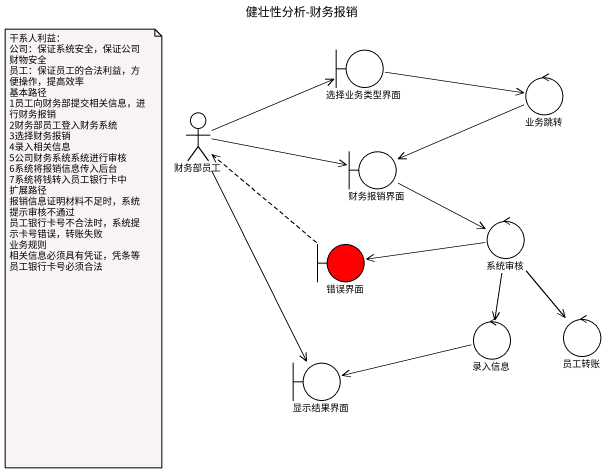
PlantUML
@startuml
title 健壮性分析-财务报销
boundary 选择业务类型界面
control 业务跳转
actor 财务部员工
boundary 财务报销界面
boundary 错误界面 #FF0000
control 系统审核
control 录入信息
control 员工转账
boundary 显示结果界面
选择业务类型界面 -right-> 业务跳转
业务跳转 -left-> 财务报销界面
财务部员工 -right-> 选择业务类型界面
财务部员工 -right-> 财务报销界面
财务部员工 --> 显示结果界面
财务报销界面 -right-> 系统审核
错误界面 .up.> 财务部员工
系统审核 -left-> 错误界面
系统审核 --> 录入信息
系统审核 --> 员工转账
录入信息 -left-> 显示结果界面
note as N1
  干系人利益：
  公司：保证系统安全，保证公司财物安全
  员工：保证员工的合法利益，方便操作，提高效率
  基本路径
  1员工向财务部提交相关信息，进行财务报销
  2财务部员工登入财务系统
  3选择财务报销
  4录入相关信息
  5公司财务系统系统进行审核
  6系统将报销信息传入后台
  7系统将钱转入员工银行卡中
  扩展路径
  报销信息证明材料不足时，系统提示审核不通过
  员工银行卡号不合法时，系统提示卡号错误，转账失败
  业务规则
  相关信息必须具有凭证，凭条等
  员工银行卡号必须合法
end note
@enduml
